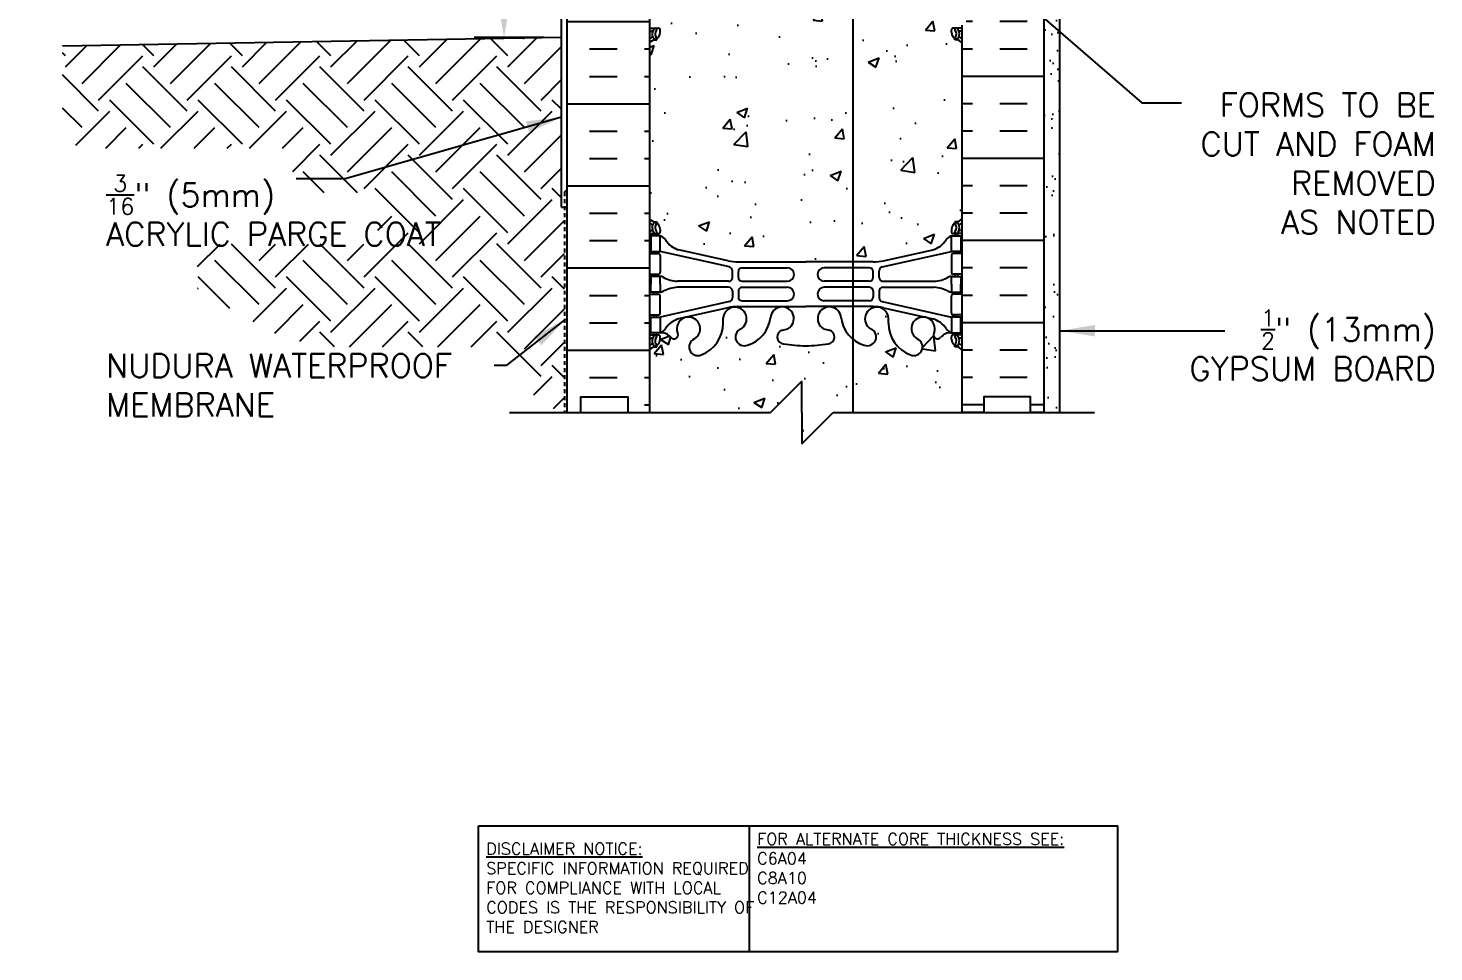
# Model space of a CAD drawing. Header units: inches. Extents: x 28.8 to 85.2, y -16 to 60.5.
# Drawn here: x 28.81 to 73.75, y -15.99 to 13.54 of the extents above; entities that cross this region are included whole.
import ezdxf

# ---------------------------------------------------------------- set-up
doc = ezdxf.new("R2010")
doc.units = ezdxf.units.IN
doc.header["$LTSCALE"] = 0.5
doc.header["$MEASUREMENT"] = 0
doc.linetypes.add('DASHED2', pattern=[0.375, 0.25, -0.125])
for name, color, linetype in [('HATCH', 12, 'Continuous'), ('line25', 2, 'Continuous'), ('LINE3', 3, 'Continuous'), ('LINE50', 5, 'Continuous'), ('LINE9', 9, 'Continuous'), ('TEXT', 4, 'Continuous'), ('Web_Edge', 9, 'Continuous')]:
    doc.layers.add(name, color=color, linetype=linetype)
doc.styles.add('DIM', font='romans.shx', dxfattribs={"width": 0.7})
doc.styles.add('ROMANS', font='romans.shx', dxfattribs={"height": 1.125})
doc.styles.get("Standard").update_dxf_attribs({"font": 'romans.shx', "height": 1.125})
doc.dimstyles.new('ext_12', dxfattribs={"dimscale": 12, "dimtxt": 0.09375, "dimasz": 0.09375, "dimexe": 0.09375, "dimexo": 0.0625, "dimgap": 0.0625, "dimtad": 1, "dimdec": 1, "dimzin": 3, "dimdsep": 46, "dimlunit": 4, "dimtxsty": 'DIM', "dimcen": 0.09, "dimdle": 0.09375, "dimclrt": 4, "dimadec": 0, "dimazin": 0, "dimtfac": 1, "dimtdec": 1, "dimtmove": 2, "dimatfit": 3, "dimfxl": 1, "dimfrac": 2, "dimtolj": 1, "dimtzin": 0, "dimarcsym": 0})

msp = doc.modelspace()

# ---------------------------------------------------------------- hatches: boundary and pattern name
at = {"layer": 'HATCH'}
h = msp.add_hatch(dxfattribs=at)
h.set_pattern_fill('AR-CONC', color=256, scale=0.5)
h.paths.add_polyline_path([(53.68, 45.383), (53.551, 45.254), (53.551, 46.254), (53.551, 47.254), (52.551, 46.254), (51.28, 46.254), (51.28, 42.085, 0.039897), (51.518, 42.066), (53.68, 42.066)])
h.paths.add_polyline_path([(58.676, 46.254), (54.551, 46.254), (53.68, 45.383), (53.68, 42.066), (55.834, 42.066, 0.054974), (56.161, 42.102), (57.742, 42.455, 0.17445), (58.149, 42.751, -0.168672), (58.335, 42.9), (58.44, 42.9), (58.44, 42.97), (58.393, 42.97, -0.414214), (58.33, 43.033), (58.33, 43.1, -0.249069), (58.44, 43.307), (58.44, 43.349), (58.53, 43.349, 0.08841), (58.676, 43.446)])
h.paths.add_polyline_path([(51.28, 46.254), (48.676, 46.254), (48.676, 43.446, 0.088416), (48.822, 43.349), (48.912, 43.349), (48.912, 43.307, -0.249069), (49.022, 43.1), (49.022, 43.033, -0.414214), (48.96, 42.97), (48.912, 42.97), (48.912, 42.9), (49.017, 42.9, -0.168672), (49.203, 42.751, 0.17445), (49.61, 42.455), (51.191, 42.102, 0.015044), (51.28, 42.085)])
h.paths.add_polyline_path([(51.28, 32.423, 0.015044), (51.191, 32.406), (49.61, 32.053, 0.17445), (49.203, 31.758, -0.168672), (49.017, 31.608), (48.912, 31.608), (48.912, 31.538), (48.96, 31.538, -0.414214), (49.022, 31.475), (49.022, 31.408, -0.249069), (48.912, 31.201), (48.912, 31.159), (48.822, 31.159, 0.088416), (48.676, 31.062), (48.676, 25.446, 0.088416), (48.822, 25.349), (48.912, 25.349), (48.912, 25.307, -0.249069), (49.022, 25.1), (49.022, 25.033, -0.414214), (48.96, 24.97), (48.912, 24.97), (48.912, 24.9), (49.017, 24.9, -0.168672), (49.203, 24.751, 0.17445), (49.61, 24.455), (51.191, 24.102, 0.015044), (51.28, 24.085)])
h.paths.add_polyline_path([(55.185, 32.442), (53.676, 32.442), (51.518, 32.442, 0.039897), (51.28, 32.423), (51.28, 24.085, 0.039897), (51.518, 24.066), (53.676, 24.066), (55.185, 24.066)])
h.paths.add_polyline_path([(58.676, 31.062, 0.08841), (58.53, 31.159), (58.44, 31.159), (58.44, 31.201, -0.249069), (58.33, 31.408), (58.33, 31.475, -0.414214), (58.393, 31.538), (58.44, 31.538), (58.44, 31.608), (58.335, 31.608, -0.168672), (58.149, 31.758, 0.17445), (57.742, 32.053), (56.161, 32.406, 0.054974), (55.834, 32.442), (55.185, 32.442), (55.185, 24.066), (55.834, 24.066, 0.054974), (56.161, 24.102), (57.742, 24.455, 0.17445), (58.149, 24.751, -0.168672), (58.335, 24.9), (58.44, 24.9), (58.44, 24.97), (58.393, 24.97, -0.414214), (58.33, 25.033), (58.33, 25.1, -0.249069), (58.44, 25.307), (58.44, 25.349), (58.53, 25.349, 0.08841), (58.676, 25.446), (58.676, 28.129)])
h.paths.add_polyline_path([(55.185, 21.595, -0.202474), (54.803, 22.303, 1.604516), (54.245, 21.927, 0.044004), (54.386, 21.888, -0.921438), (54.39, 21.449, -0.047544), (53.676, 21.385, -0.047544), (52.962, 21.449, -0.921438), (52.966, 21.888, 0.044004), (53.107, 21.927, 1.604516), (52.549, 22.303, -0.307094), (51.81, 21.408, -1), (51.596, 21.919, 1.661382), (51.035, 22.272), (51.036, 22.126, -0.316114), (50.327, 21.091, -1), (50.113, 21.602, 2.135543), (49.573, 21.801, -0.940447), (49.375, 21.649, 0.23174), (49.017, 21.8), (48.912, 21.8), (48.912, 21.73), (48.96, 21.73, -0.414214), (49.022, 21.668), (49.022, 21.6, -0.249069), (48.912, 21.393), (48.912, 21.351), (48.822, 21.351, 0.088416), (48.676, 21.254), (48.676, 19.254), (48.676, 17.254, 0.088416), (48.822, 17.157), (48.912, 17.157), (48.912, 17.115, -0.249069), (49.022, 16.908), (49.022, 16.84, -0.414214), (48.96, 16.778), (48.912, 16.778), (48.912, 16.708), (49.017, 16.708, 0.231736), (49.375, 16.859, -0.8344), (49.586, 16.733), (49.574, 16.712, 2.155404), (50.113, 16.907, -1), (50.327, 17.418, -0.311223), (51.036, 16.402), (51.035, 16.237, 1.661382), (51.596, 16.589, -1), (51.81, 17.101, -0.307094), (52.549, 16.205, 1.604516), (53.107, 16.581, 0.044004), (52.966, 16.62, -0.921438), (52.962, 17.059, -0.047544), (53.676, 17.124, -0.047544), (54.39, 17.059, -0.921438), (54.386, 16.62, 0.044004), (54.245, 16.581, 1.604516), (54.803, 16.205, -0.202474), (55.185, 16.914)])
h.paths.add_polyline_path([(58.676, 21.254, 0.08841), (58.53, 21.351), (58.44, 21.351), (58.44, 21.393, -0.249069), (58.33, 21.6), (58.33, 21.668, -0.414214), (58.393, 21.73), (58.44, 21.73), (58.44, 21.8), (58.335, 21.8, 0.231736), (57.977, 21.649, -0.8344), (57.766, 21.775), (57.778, 21.796, 0.235665), (57.742, 22.129), (57.301, 22.129, -0.086721), (57.131, 22.159, 0.457284), (57.239, 21.602, -1), (57.025, 21.091, -0.311223), (56.316, 22.107), (56.317, 22.272, 1.661382), (55.756, 21.919, -1), (55.542, 21.408, -0.098496), (55.185, 21.595), (55.185, 16.914, -0.098496), (55.542, 17.101, -1), (55.756, 16.589, 1.661382), (56.317, 16.237), (56.316, 16.382, -0.316114), (57.025, 17.418, -1), (57.239, 16.907, 2.135543), (57.779, 16.707, -0.940447), (57.977, 16.859, 0.23174), (58.335, 16.708), (58.44, 16.708), (58.44, 16.778), (58.393, 16.778, -0.414214), (58.33, 16.84), (58.33, 16.908, -0.249069), (58.44, 17.115), (58.44, 17.157), (58.53, 17.157, 0.08841), (58.676, 17.254), (58.676, 19.129), (57.401, 19.129, 0.414214), (57.301, 19.029), (57.301, 17.629), (56.801, 17.629), (56.801, 19.129, -0.414214), (57.301, 19.629), (58.676, 19.629)])
h.paths.add_polyline_path([(56.13, 16.244, -1), (55.755, 16.244, -1)], flags=16)
h.paths.add_polyline_path([(58.676, 13.062, 0.08841), (58.53, 13.159), (58.44, 13.159), (58.44, 13.201, -0.249069), (58.33, 13.408), (58.33, 13.475, -0.414214), (58.393, 13.538), (58.44, 13.538), (58.44, 13.608), (58.335, 13.608, -0.168672), (58.149, 13.758, 0.17445), (57.742, 14.053), (56.161, 14.406, 0.054974), (55.834, 14.442), (55.185, 14.442), (55.185, 6.066), (55.834, 6.066, 0.054974), (56.161, 6.102), (57.742, 6.455, 0.17445), (58.149, 6.751, -0.168672), (58.335, 6.9), (58.44, 6.9), (58.44, 6.97), (58.393, 6.97, -0.414214), (58.33, 7.033), (58.33, 7.1, -0.249069), (58.44, 7.307), (58.44, 7.349), (58.53, 7.349, 0.08841), (58.676, 7.446)])
h.paths.add_polyline_path([(55.185, 14.442), (53.676, 14.442), (51.518, 14.442, 0.054974), (51.191, 14.406), (49.61, 14.053, 0.17445), (49.203, 13.758, -0.168672), (49.017, 13.608), (48.912, 13.608), (48.912, 13.538), (48.96, 13.538, -0.414214), (49.022, 13.475), (49.022, 13.408, -0.249069), (48.912, 13.201), (48.912, 13.159), (48.822, 13.159, 0.088416), (48.676, 13.062), (48.676, 7.446, 0.088416), (48.822, 7.349), (48.912, 7.349), (48.912, 7.307, -0.249069), (49.022, 7.1), (49.022, 7.033, -0.414214), (48.96, 6.97), (48.912, 6.97), (48.912, 6.9), (49.017, 6.9, -0.168672), (49.203, 6.751, 0.17445), (49.61, 6.455), (51.191, 6.102, 0.054974), (51.518, 6.066), (53.676, 6.066), (55.185, 6.066)])
h.paths.add_polyline_path([(55.185, 3.595, -0.202474), (54.803, 4.303, 1.604516), (54.245, 3.927, 0.044004), (54.386, 3.888, -0.921438), (54.39, 3.449, -0.047544), (53.676, 3.385, -0.047544), (52.962, 3.449, -0.921438), (52.966, 3.888, 0.044004), (53.107, 3.927, 1.604516), (52.549, 4.303, -0.307094), (51.81, 3.408, -1), (51.596, 3.919, 1.661382), (51.035, 4.272), (51.036, 4.126, -0.316114), (50.327, 3.091, -1), (50.113, 3.602, 2.135543), (49.573, 3.801, -0.940447), (49.375, 3.649, 0.23174), (49.017, 3.8), (48.912, 3.8), (48.912, 3.73), (48.96, 3.73, -0.414214), (49.022, 3.668), (49.022, 3.6, -0.249069), (48.912, 3.393), (48.912, 3.351), (48.822, 3.351, 0.088416), (48.676, 3.254), (48.676, 1.254), (52.551, 1.254), (53.551, 2.254), (53.551, 1.254), (53.551, 0.254), (54.551, 1.254), (55.185, 1.254)])
h.paths.add_polyline_path([(58.676, 3.254, 0.08841), (58.53, 3.351), (58.44, 3.351), (58.44, 3.393, -0.249069), (58.33, 3.6), (58.33, 3.668, -0.414214), (58.393, 3.73), (58.44, 3.73), (58.44, 3.8), (58.335, 3.8, 0.231736), (57.977, 3.649, -0.8344), (57.766, 3.775), (57.778, 3.796, 2.155404), (57.239, 3.602, -1), (57.025, 3.091, -0.311223), (56.316, 4.107), (56.317, 4.272, 1.661382), (55.756, 3.919, -1), (55.542, 3.408, -0.098496), (55.185, 3.595), (55.185, 1.254), (58.676, 1.254)])
h = msp.add_hatch(dxfattribs=at)
h.set_pattern_fill('INSUL', color=256, scale=7, style=0)
h.set_pattern_definition([(0, (38.8746, -11.6206), (0, 2.625), []), (0, (38.8746, -10.7456), (0, 2.625), [0.875, -0.875]), (0, (38.8746, -9.8706), (0, 2.625), [0.875, -0.875])])
h.paths.add_polyline_path([(58.676, 28.129), (61.301, 25.504), (61.301, 37.254), (60.863, 37.254), (60.863, 36.754), (59.363, 36.754), (59.363, 37.254), (58.676, 37.254)])
h.paths.add_polyline_path([(61.301, 16.254), (58.676, 13.629), (58.676, 1.254), (59.363, 1.254), (59.363, 1.754), (60.863, 1.754), (60.863, 1.254), (61.301, 1.254)])
h = msp.add_hatch(dxfattribs=at)
h.set_pattern_fill('INSUL', color=256, scale=7, style=0)
h.set_pattern_definition([(0, (-2877.4856, -395.7554), (0, 2.625), []), (0, (-2877.4856, -394.8804), (0, 2.625), [0.875, -0.875]), (0, (-2877.4856, -394.0054), (0, 2.625), [0.875, -0.875])])
h.paths.add_polyline_path([(46.051, 1.254), (46.488, 1.254), (46.488, 1.754), (47.988, 1.754), (47.988, 1.254), (48.676, 1.254), (48.676, 19.254), (47.988, 19.254), (47.988, 19.754), (46.488, 19.754), (46.488, 19.254), (46.051, 19.254)])
h = msp.add_hatch(dxfattribs=at)
h.set_pattern_fill('AR-SAND', color=256, scale=0.5, style=0)
h.set_pattern_definition([(37.5, (38.8746, -11.62064), (-0.031497, 0.963412), [0, -0.76, 0, -0.85, 0, -0.8125]), (7.5, (38.8746, -11.6206), (0.88489, 1.411073), [0, -0.41, 0, -0.685, 0, -0.2625]), (327.5, (38.2596, -11.62064), (1.55707, 0.00283), [0, -0.25, 0, -0.9, 0, -1.175]), (317.5, (38.2596, -11.6206), (1.503063, 0.43884), [0, -0.125, 0, -0.59, 0, -0.675])])
h.paths.add_polyline_path([(61.801, 15.443), (61.707, 15.754), (61.301, 15.754), (61.301, 1.254), (61.801, 1.254)])
h = msp.add_hatch(dxfattribs=at)
h.set_pattern_fill('EARTH', color=256, scale=8, angle=45, style=0)
h.set_pattern_definition([(45, (-53.785, -99.0705), (2e-16, 2.828427), [2, -2]), (45, (-54.3154, -98.5402), (2e-16, 2.828427), [2, -2]), (45, (-54.8457, -98.0098), (2e-16, 2.828427), [2, -2]), (135, (-54.8457, -97.6563), (-2.828427, 4e-16), [2, -2]), (135, (-54.3154, -97.126), (-2.828427, 4e-16), [2, -2]), (135, (-53.785, -96.5956), (-2.828427, 4e-16), [2, -2])])
h.paths.add_polyline_path([(28.826, 11.064), (28.826, 11.064), (28.815, 11.072)])
h.paths.add_polyline_path([(29.915, 12.971), (29.915, 10.188), (29.926, 10.178), (29.954, 10.153), (29.981, 10.129), (30.008, 10.105), (30.036, 10.08), (30.063, 10.055), (30.09, 10.031), (30.117, 10.006), (30.144, 9.981), (30.171, 9.956), (30.198, 9.931), (30.225, 9.906), (30.251, 9.881), (30.278, 9.856), (30.305, 9.831), (30.331, 9.806), (30.358, 9.78), (30.384, 9.755), (30.41, 9.729), (30.437, 9.704), (30.444, 9.697), (37.273, 9.697), (37.273, 8.269), (39.993, 8.269), (39.993, 6.636), (34.235, 6.636), (34.235, 5.137), (36.933, 3.658), (36.968, 3.651), (37.004, 3.643), (37.039, 3.636), (37.074, 3.628), (37.109, 3.621), (37.145, 3.613), (37.18, 3.606), (37.215, 3.598), (37.25, 3.591), (37.285, 3.583), (37.32, 3.576), (37.355, 3.568), (37.39, 3.56), (37.425, 3.553), (37.46, 3.545), (37.495, 3.537), (37.529, 3.53), (37.564, 3.522), (37.599, 3.514), (37.633, 3.507), (37.668, 3.499), (37.703, 3.491), (37.737, 3.483), (37.772, 3.475), (37.806, 3.468), (37.841, 3.46), (37.875, 3.452), (37.91, 3.444), (37.944, 3.436), (37.978, 3.429), (38.013, 3.421), (38.047, 3.413), (38.081, 3.405), (38.115, 3.397), (38.149, 3.389), (38.183, 3.381), (38.217, 3.374), (38.251, 3.366), (38.285, 3.358), (38.319, 3.35), (38.322, 3.349), (43.711, 3.349), (44.586, 2.08), (45.793, 1.254), (45.957, 1.254), (45.957, 7.809), (45.863, 7.809), (45.863, 13.25)])

# ---------------------------------------------------------------- linework, layer by layer
at = {"layer": 'line25'}
for p, q in [((48.676, 19.254), (48.676, 1.254)), ((58.676, 1.254), (58.676, 13.629))]:
    msp.add_line(p, q, dxfattribs=at)
at = {"layer": 'LINE3'}
msp.add_line((55.185, 35.834), (55.185, 1.254), dxfattribs=at)
at = {"layer": 'LINE50'}
for p, q in [((46.051, 1.254), (46.051, 19.254)), ((61.301, 1.254), (61.301, 16.254)), ((29.915, 12.971), (45.863, 13.25))]:
    msp.add_line(p, q, dxfattribs=at)
for points in [[(46.051, 1.254), (46.488, 1.254), (46.488, 1.754), (47.988, 1.754), (47.988, 1.254), (48.676, 1.254)], [(61.301, 1.254), (60.863, 1.254), (60.863, 1.754), (59.363, 1.754), (59.363, 1.254), (58.676, 1.254)]]:
    msp.add_lwpolyline(points, dxfattribs=at)
at = {"layer": 'LINE9'}
for p, q in [((45.863, 7.813), (45.863, 19.813)), ((61.801, 1.254), (61.801, 15.754)), ((45.863, 7.813), (46.051, 7.813)), ((53.551, 2.254), (52.551, 1.254)), ((53.551, 1.254), (53.551, 2.254)), ((44.209, 1.254), (52.551, 1.254)), ((53.551, 0.254), (54.551, 1.254)), ((53.551, 1.254), (53.551, 0.254)), ((54.551, 1.254), (62.905, 1.254))]:
    msp.add_line(p, q, dxfattribs=at)
at = {"layer": 'LINE9', "linetype": 'DASHED2'}
for q in [(46.051, 8.389), (45.957, 1.254)]:
    msp.add_line((45.957, 8.295), q, dxfattribs=at)
at = {"layer": 'TEXT'}
msp.add_line((45.3, 13.24), (43.071, 13.24), dxfattribs=at)
msp.add_lwpolyline([(43.215, -11.965), (51.871, -11.965), (51.871, -15.991), (43.215, -15.991)], close=True, dxfattribs=at)
msp.add_lwpolyline([(51.871, -11.965), (63.645, -11.965), (63.645, -15.991), (51.871, -15.991)], dxfattribs=at)
msp.add_solid([(43.842, 14.365), (44.217, 14.365), (44.029, 13.24)], dxfattribs=at)
at = {"layer": 'Web_Edge'}
for p, q in [((48.676, 13.538), (48.96, 13.538)), ((58.676, 13.538), (58.393, 13.538)), ((48.676, 13.438), (48.754, 13.438)), ((48.822, 13.159), (48.912, 13.159)), ((48.912, 13.159), (48.912, 13.201)), ((49.022, 13.408), (49.022, 13.475)), ((58.33, 13.408), (58.33, 13.475)), ((58.44, 13.159), (58.44, 13.201)), ((58.53, 13.159), (58.44, 13.159)), ((58.676, 13.438), (58.598, 13.438)), ((48.822, 7.349), (48.912, 7.349)), ((48.912, 7.349), (48.912, 7.307)), ((58.53, 7.349), (58.44, 7.349)), ((58.44, 7.349), (58.44, 7.307)), ((48.676, 7.07), (48.754, 7.07)), ((48.676, 6.97), (48.96, 6.97)), ((48.822, 6.97), (48.822, 6.9)), ((48.912, 6.97), (48.912, 6.9)), ((49.022, 7.1), (49.022, 7.033)), ((58.33, 7.1), (58.33, 7.033)), ((58.676, 6.97), (58.393, 6.97)), ((58.44, 6.97), (58.44, 6.9)), ((58.53, 6.97), (58.53, 6.9)), ((58.676, 7.07), (58.598, 7.07)), ((48.676, 6.33), (48.96, 6.33)), ((48.822, 6.4), (48.822, 6.33)), ((48.912, 6.4), (48.912, 6.33)), ((51.235, 5.904), (49.017, 6.4)), ((51.191, 6.102), (49.61, 6.455)), ((56.117, 5.904), (58.335, 6.4)), ((56.161, 6.102), (57.742, 6.455)), ((58.676, 6.33), (58.393, 6.33)), ((58.44, 6.4), (58.44, 6.33)), ((58.53, 6.4), (58.53, 6.33)), ((49.022, 6.268), (49.022, 5.733)), ((51.518, 6.066), (53.676, 6.066)), ((51.645, 5.879), (53.084, 5.879)), ((55.834, 6.066), (53.676, 6.066)), ((55.707, 5.879), (54.268, 5.879)), ((58.33, 6.268), (58.33, 5.733)), ((48.676, 5.67), (48.96, 5.67)), ((48.822, 5.67), (48.822, 5.6)), ((48.912, 5.67), (48.912, 5.6)), ((51.207, 5.444), (49.57, 5.444)), ((51.332, 5.569), (51.332, 5.782)), ((51.52, 5.57), (51.52, 5.754)), ((51.645, 5.445), (53.084, 5.445)), ((55.707, 5.445), (54.268, 5.445)), ((55.832, 5.57), (55.832, 5.754)), ((56.02, 5.569), (56.02, 5.782)), ((56.145, 5.444), (57.782, 5.444)), ((58.676, 5.67), (58.393, 5.67)), ((58.44, 5.67), (58.44, 5.6)), ((58.53, 5.67), (58.53, 5.6)), ((48.676, 5.03), (48.96, 5.03)), ((48.822, 5.03), (48.822, 5.1)), ((48.912, 5.03), (48.912, 5.1)), ((49.022, 4.433), (49.022, 4.968)), ((51.207, 5.256), (49.57, 5.256)), ((51.332, 5.131), (51.332, 4.919)), ((51.52, 5.13), (51.52, 4.946)), ((51.645, 5.255), (53.084, 5.255)), ((55.707, 5.255), (54.268, 5.255)), ((55.832, 5.13), (55.832, 4.946)), ((56.02, 5.131), (56.02, 4.919)), ((56.145, 5.256), (57.782, 5.256)), ((58.33, 4.433), (58.33, 4.968)), ((58.676, 5.03), (58.393, 5.03)), ((58.44, 5.03), (58.44, 5.1)), ((58.53, 5.03), (58.53, 5.1)), ((51.235, 4.797), (49.017, 4.3)), ((51.191, 4.599), (49.61, 4.246)), ((51.518, 4.635), (53.676, 4.635)), ((51.645, 4.821), (53.084, 4.821)), ((55.834, 4.635), (53.676, 4.635)), ((55.707, 4.821), (54.268, 4.821)), ((56.117, 4.797), (58.335, 4.3)), ((56.161, 4.599), (57.742, 4.246)), ((48.676, 4.37), (48.96, 4.37)), ((48.822, 4.3), (48.822, 4.37)), ((48.912, 4.3), (48.912, 4.37)), ((51.036, 4.107), (51.035, 4.272)), ((56.316, 4.107), (56.317, 4.272)), ((58.676, 4.37), (58.393, 4.37)), ((58.44, 4.3), (58.44, 4.37)), ((58.53, 4.3), (58.53, 4.37)), ((48.676, 3.73), (48.96, 3.73)), ((48.676, 3.63), (48.754, 3.63)), ((48.822, 3.73), (48.822, 3.8)), ((48.912, 3.73), (48.912, 3.8)), ((49.022, 3.6), (49.022, 3.668)), ((49.574, 3.796), (49.586, 3.775)), ((57.778, 3.796), (57.766, 3.775)), ((58.33, 3.6), (58.33, 3.668)), ((58.676, 3.73), (58.393, 3.73)), ((58.44, 3.73), (58.44, 3.8)), ((58.53, 3.73), (58.53, 3.8)), ((58.676, 3.63), (58.598, 3.63)), ((48.822, 3.351), (48.912, 3.351)), ((48.912, 3.351), (48.912, 3.393)), ((58.44, 3.351), (58.44, 3.393)), ((58.53, 3.351), (58.44, 3.351))]:
    msp.add_line(p, q, dxfattribs=at)
for points in [[(48.717, 6.4), (49.017, 6.4), (49.017, 6.9), (48.717, 6.9)], [(58.635, 6.4), (58.335, 6.4), (58.335, 6.9), (58.635, 6.9)], [(48.717, 4.3), (49.017, 4.3), (49.017, 3.8), (48.717, 3.8)], [(58.635, 4.3), (58.335, 4.3), (58.335, 3.8), (58.635, 3.8)]]:
    msp.add_lwpolyline(points, close=True, dxfattribs=at)
for points in [[(49.017, 5.35), (49.017, 5.6), (48.717, 5.6), (48.717, 5.35)], [(58.335, 5.35), (58.335, 5.6), (58.635, 5.6), (58.635, 5.35)], [(49.017, 5.35), (49.017, 5.1), (48.717, 5.1), (48.717, 5.35)], [(58.335, 5.35), (58.335, 5.1), (58.635, 5.1), (58.635, 5.35)]]:
    msp.add_lwpolyline(points, dxfattribs=at)
for centre, radius, start, end in [((49.016, 13.353), 0.25, 137.5391, 219.8855), ((48.864, 13.492), 0.045, 317.5391, 137.5391), ((48.96, 13.475), 0.0625, 360, 90), ((58.393, 13.475), 0.0625, 90, 180), ((58.488, 13.492), 0.045, 42.4609, 222.4609), ((58.336, 13.353), 0.25, 320.1145, 42.4609), ((49.022, 12.701), 0.6, 114.9252, 125.2168), ((49.022, 12.701), 0.5, 109.4712, 133.7891), ((48.754, 13.418), 0.0196, 344.5099, 90.5968), ((48.76, 13.264), 0.021, 296.0043, 16.536), ((48.858, 13.223), 0.045, 220.8121, 38.552), ((48.772, 13.408), 0.25, 289.4712, 360), ((49.016, 13.353), 0.16, 137.5391, 219.9999), ((58.58, 13.408), 0.25, 180, 250.5288), ((58.494, 13.223), 0.045, 141.448, 319.1879), ((58.336, 13.353), 0.16, 320.0001, 42.4609), ((58.33, 12.701), 0.5, 46.2122, 70.5288), ((58.592, 13.264), 0.021, 163.464, 243.9957), ((58.598, 13.418), 0.0196, 89.4032, 195.4901), ((58.33, 12.701), 0.6, 54.7842, 65.0748), ((49.022, 7.807), 0.5, 226.2109, 250.5288), ((49.022, 7.807), 0.6, 234.7832, 245.0748), ((49.016, 7.155), 0.25, 140.1145, 222.4609), ((48.76, 7.244), 0.021, 343.464, 63.9957), ((48.858, 7.286), 0.045, 321.448, 139.1879), ((48.772, 7.1), 0.25, 0, 70.5288), ((49.016, 7.155), 0.16, 140.0001, 222.4609), ((58.58, 7.1), 0.25, 109.4712, 180), ((58.494, 7.286), 0.045, 40.8121, 218.552), ((58.336, 7.155), 0.16, 317.5391, 39.9999), ((58.33, 7.807), 0.5, 289.4712, 313.7878), ((58.336, 7.155), 0.25, 317.5391, 39.8855), ((58.592, 7.244), 0.021, 116.0043, 196.536), ((58.33, 7.807), 0.6, 294.9252, 305.2158), ((48.754, 7.09), 0.0196, 269.4032, 15.4901), ((48.864, 7.016), 0.045, 222.4609, 42.4609), ((48.96, 7.033), 0.0625, 270, 0), ((48.895, 6.558), 0.364, 34.9775, 70.3387), ((49.818, 7.169), 0.743, 212.7919, 253.8107), ((57.534, 7.169), 0.743, 286.1893, 327.2081), ((58.457, 6.558), 0.364, 109.6613, 145.0225), ((58.393, 7.033), 0.0625, 180, 270), ((58.488, 7.016), 0.045, 137.5391, 317.5391), ((58.598, 7.09), 0.0196, 164.5099, 270.5968), ((48.96, 6.268), 0.0625, 0, 90), ((58.393, 6.268), 0.0625, 90, 180), ((51.518, 7.566), 1.5, 257.4135, 270), ((51.207, 5.782), 0.125, 0, 77.3767), ((51.645, 5.754), 0.125, 90, 180), ((53.084, 5.662), 0.217, 270, 90), ((54.268, 5.662), 0.217, 90, 270), ((55.707, 5.754), 0.125, 0, 90), ((55.834, 7.566), 1.5, 270, 282.5865), ((56.145, 5.782), 0.125, 102.6233, 180), ((48.96, 5.733), 0.0625, 270, 0), ((49.013, 5.382), 0.219, 60.4937, 88.92), ((49.658, 6.611), 1.17, 242.6365, 265.6505), ((51.207, 5.569), 0.125, 270, 0), ((51.645, 5.57), 0.125, 180, 270), ((55.707, 5.57), 0.125, 270, 360), ((56.145, 5.569), 0.125, 180, 270), ((57.694, 6.611), 1.17, 274.3495, 297.3635), ((58.339, 5.382), 0.219, 91.08, 119.5063), ((58.393, 5.733), 0.0625, 180, 270), ((48.96, 4.968), 0.0625, 0, 90), ((49.013, 5.319), 0.219, 271.08, 299.5063), ((49.658, 4.089), 1.17, 94.3495, 117.3635), ((51.207, 5.131), 0.125, 0, 90), ((51.645, 5.13), 0.125, 90, 180), ((51.645, 4.946), 0.125, 180, 270), ((53.084, 5.038), 0.217, 270, 90), ((54.268, 5.038), 0.217, 90, 270), ((55.707, 5.13), 0.125, 0, 90), ((55.707, 4.946), 0.125, 270, 0), ((56.145, 5.131), 0.125, 90, 180), ((57.694, 4.089), 1.17, 62.6365, 85.6505), ((58.339, 5.319), 0.219, 240.4937, 268.92), ((58.393, 4.968), 0.0625, 90, 180), ((51.409, 4.244), 0.375, 299.9315, 175.7552), ((51.518, 3.135), 1.5, 90, 102.5865), ((51.207, 4.919), 0.125, 282.6233, 0), ((52.92, 4.252), 0.375, 299.9315, 175.7552), ((54.432, 4.252), 0.375, 4.2448, 240.0685), ((55.943, 4.244), 0.375, 4.2448, 240.0685), ((55.834, 3.135), 1.5, 77.4135, 90), ((56.145, 4.919), 0.125, 180, 257.3767), ((48.96, 4.433), 0.0625, 270, 0), ((49.818, 3.532), 0.743, 106.1893, 147.2081), ((49.926, 3.927), 0.375, 299.9315, 200.3757), ((49.944, 4.113), 1.092, 290.5175, 359.6668), ((51.519, 4.4), 1.034, 286.3365, 353.3331), ((55.833, 4.4), 1.034, 186.6669, 253.6635), ((57.408, 4.113), 1.092, 180.3332, 249.4825), ((57.426, 3.927), 0.375, 339.6243, 240.0685), ((57.534, 3.532), 0.743, 32.7919, 73.8107), ((58.393, 4.433), 0.0625, 180, 270), ((48.754, 3.611), 0.0196, 344.5099, 90.5968), ((49.016, 3.546), 0.25, 137.5391, 219.8855), ((48.864, 3.684), 0.045, 317.5391, 137.5391), ((48.772, 3.6), 0.25, 289.4712, 360), ((49.016, 3.546), 0.16, 137.5391, 219.9999), ((48.96, 3.668), 0.0625, 360, 90), ((48.895, 4.143), 0.364, 289.6613, 325.0225), ((49.042, 3.36), 0.441, 41.0127, 93.2024), ((49.469, 3.731), 0.125, 221.0127, 20.3757), ((50.22, 3.346), 0.277, 112.68, 292.68), ((51.703, 3.663), 0.277, 112.68, 292.68), ((52.982, 3.669), 0.22, 104.2604, 264.8165), ((52.813, 4.708), 0.834, 277.8937, 290.6271), ((54.539, 4.708), 0.834, 249.3729, 262.1063), ((54.37, 3.669), 0.22, 275.1835, 75.7396), ((55.649, 3.663), 0.277, 247.32, 67.32), ((57.132, 3.346), 0.277, 247.32, 67.32), ((57.883, 3.731), 0.125, 159.6243, 318.9873), ((58.31, 3.36), 0.441, 86.7976, 138.9873), ((58.457, 4.143), 0.364, 214.9775, 250.3387), ((58.393, 3.668), 0.0625, 90, 180), ((58.58, 3.6), 0.25, 180, 250.5288), ((58.488, 3.684), 0.045, 42.4609, 222.4609), ((58.336, 3.546), 0.16, 320.0001, 42.4609), ((58.336, 3.546), 0.25, 320.1145, 42.4609), ((58.598, 3.611), 0.0196, 89.4032, 195.4901), ((49.022, 2.893), 0.6, 114.9252, 125.2168), ((49.022, 2.893), 0.5, 109.4712, 133.7891), ((48.76, 3.456), 0.021, 296.0043, 16.536), ((48.858, 3.415), 0.045, 220.8121, 38.552), ((53.659, 7.162), 3.777, 259.3725, 270.2606), ((53.693, 7.162), 3.777, 269.7394, 280.6275), ((58.494, 3.415), 0.045, 141.448, 319.1879), ((58.33, 2.893), 0.5, 46.2122, 70.5288), ((58.592, 3.456), 0.021, 163.464, 243.9957), ((58.33, 2.893), 0.6, 54.7832, 65.0748)]:
    msp.add_arc(centre, radius, start, end, dxfattribs=at)
for points in [[(51.52, 5.575), (51.52, 5.749)], [(55.832, 5.575), (55.832, 5.749)], [(51.52, 5.125), (51.52, 4.951)], [(55.832, 5.125), (55.832, 4.951)]]:
    msp.add_open_spline(points, degree=1, dxfattribs=at)

# ---------------------------------------------------------------- texts
at = {"layer": 'TEXT', "char_height": 0.75, "style": 'ROMANS'}
for s, insert, width, attachment_point in [('FORMS TO BE \\PCUT AND FOAM REMOVED \\PAS NOTED', (73.819, 9.208), 11.43486, 6), ('\\A1;{\\H0.7x;\\S3/16;}" (5mm) \\PACRYLIC PARGE COAT', (31.31, 7.705), 11.74859, 4), ('\\A1;{\\H0.7x;\\S1/2;}" (13mm) GYPSUM BOARD', (73.819, 3.407), 9.40744, 6), ('\\A1;NUDURA WATERPROOF MEMBRANE', (31.31, 2.123), 12.78313, 4)]:
    msp.add_mtext(s, dxfattribs=dict(at, insert=insert, width=width, attachment_point=attachment_point))
at = {"layer": 'TEXT', "char_height": 0.375, "attachment_point": 4}
for s, insert, width in [('{\\LDISCLAIMER NOTICE:}\\PSPECIFIC INFORMATION REQUIRED FOR COMPLIANCE WITH LOCAL CODES IS THE RESPONSIBILITY OF THE DESIGNER', (43.46, -13.943), 9.3349), ('{\\LFOR ALTERNATE CORE THICKNESS SEE:\\P}C6A04\\PC8A10\\PC12A04', (52.121, -13.316), 15.5553)]:
    msp.add_mtext(s, dxfattribs=dict(at, insert=insert, width=width))

# ---------------------------------------------------------------- leaders
at = {"layer": 'TEXT'}
for points in [[(60.015, 14.968), (64.418, 11.147), (65.69, 11.147)], [(45.863, 10.69), (38.951, 8.722), (37.389, 8.722)], [(45.997, 4.236), (44.097, 2.756), (43.709, 2.756)], [(61.801, 3.864), (67.067, 3.864)]]:
    msp.add_leader(points, dimstyle='ext_12', override={"dimgap": 0.0625, "dimtad": 0}, dxfattribs=at)

doc.saveas('drawing.dxf')
